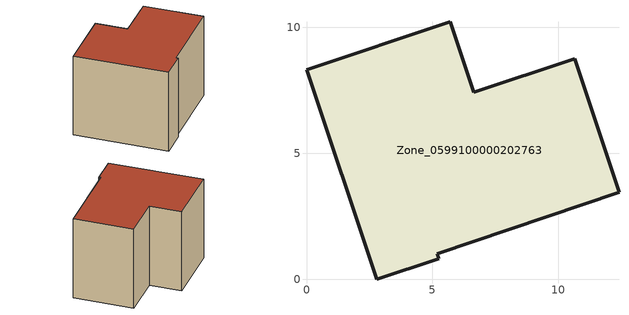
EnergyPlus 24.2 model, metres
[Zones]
Zone_0599100000202763
 floor ground (C_G): 0,8.33 5.7,10.23 6.64,7.42 10.65,8.76 12.41,3.45 5.2,1.01 5.26,0.82 2.79,0 z0
 wall outside (C_F): 2.79,0 5.26,0.82 5.2,1.01 12.41,3.45 10.65,8.76 6.64,7.42 5.7,10.23 0,8.33 2.79,0 z0:7.92
 roof outside (C_R): 5.7,10.23 0,8.33 2.79,0 5.26,0.82 5.2,1.01 12.41,3.45 10.65,8.76 6.64,7.42 z7.92
[BUILDING]
Pand.0599100000202763: North Axis=0; Terrain=City; Loads Convergence Tolerance Value=0.04; Temperature Convergence Tolerance Value=0.4; Solar Distribution=FullExterior; Maximum Number of Warmup Days=25; Minimum Number of Warmup Days=1
[Site:Location]
Rotterdam.The.Hague.AP_ZH_NLD Design_Conditions: Latitude=51.96; Longitude=4.45; Time Zone=1; Elevation=-4.5
[SITE:GROUNDTEMPERATURE:BUILDINGSURFACE]
18, 18, 18, 18, 18, 18, 18, 18, 18, 18, 18, 18
[MATERIAL] Thermal Absorptance=0.9; Solar Absorptance=0.7; Visible Absorptance=0.7
Name | Roughness | Thickness | Conductivity | Density | Specific Heat
G.TC.1975-1991 | MediumSmooth | 0.15 | 0.288461 | 540 | 1210
F.TC.1975-1991 | Rough | 0.3 | 0.230769 | 1920 | 840
R.TC.1975-1991 | MediumRough | 0.2 | 0.153846 | 1500 | 1000
[CONSTRUCTION]
C_G: G.TC.1975-1991
C_F: F.TC.1975-1991
C_R: R.TC.1975-1991
[ZONE]
Zone_0599100000202763: Type=1; Multiplier=1; Ceiling Height=Autocalculate; Volume=Autocalculate; Floor Area=autocalculate; Part of Total Floor Area=Yes
[ZONEINFILTRATION:DESIGNFLOWRATE]
Infil_Zone_0599100000202763: Zone or ZoneList or Space or SpaceList=Zone_0599100000202763; Schedule=AlwaysOn; Design Flow Rate Calculation Method=Flow/Area; Flow Rate per Floor Area=0.003; Constant Term Coefficient=1; Temperature Term Coefficient=0; Velocity Term Coefficient=0; Velocity Squared Term Coefficient=0
[HVACTEMPLATE:ZONE:IDEALLOADSAIRSYSTEM]
Zone_0599100000202763: Maximum Heating Supply Air Temperature=50; Minimum Cooling Supply Air Temperature=13; Maximum Heating Supply Air Humidity Ratio=0.0156; Minimum Cooling Supply Air Humidity Ratio=0.0077; Heating Limit=NoLimit; Cooling Limit=NoLimit; Dehumidification Control Type=ConstantSensibleHeatRatio; Cooling Sensible Heat Ratio=0.7; Dehumidification Setpoint=60; Humidification Control Type=None; Humidification Setpoint=30; Outdoor Air Method=None; Outdoor Air Flow Rate per Person=0.00944; Outdoor Air Flow Rate per Zone Floor Area=0; Outdoor Air Flow Rate per Zone=0; Demand Controlled Ventilation Type=None; Outdoor Air Economizer Type=NoEconomizer; Heat Recovery Type=None; Sensible Heat Recovery Effectiveness=0.7; Latent Heat Recovery Effectiveness=0.65
[ZONECONTROL:THERMOSTAT]
ThermostatControl_Zone_0599100000202763: Zone or ZoneList=Zone_0599100000202763; Control Type Schedule=DualSetpointControlType; Control 1=Thermostat_Zone_0599100000202763; Temperature Difference Between Cutout And Setpoint=0
[THERMOSTATSETPOINT:DUALSETPOINT]
Thermostat_Zone_0599100000202763: Heating Setpoint Temperature Schedule=HeatingSetpoint_Zone_0599100000202763; Cooling Setpoint Temperature Schedule=CoolingSetpoint_Zone_0599100000202763
[SCHEDULE:COMPACT]
HeatingSetpoint_Zone_0599100000202763: Through: 12/31, For: AllDays, Until: 24:00, 21
CoolingSetpoint_Zone_0599100000202763: Through: 12/31, For: AllDays, Until: 24:00, 24
DualSetpointControlType: Through: 12/31, For: AllDays, Until: 24:00, 4
AlwaysOn: Through: 12/31, For: AllDays, Until: 24:00, 1
